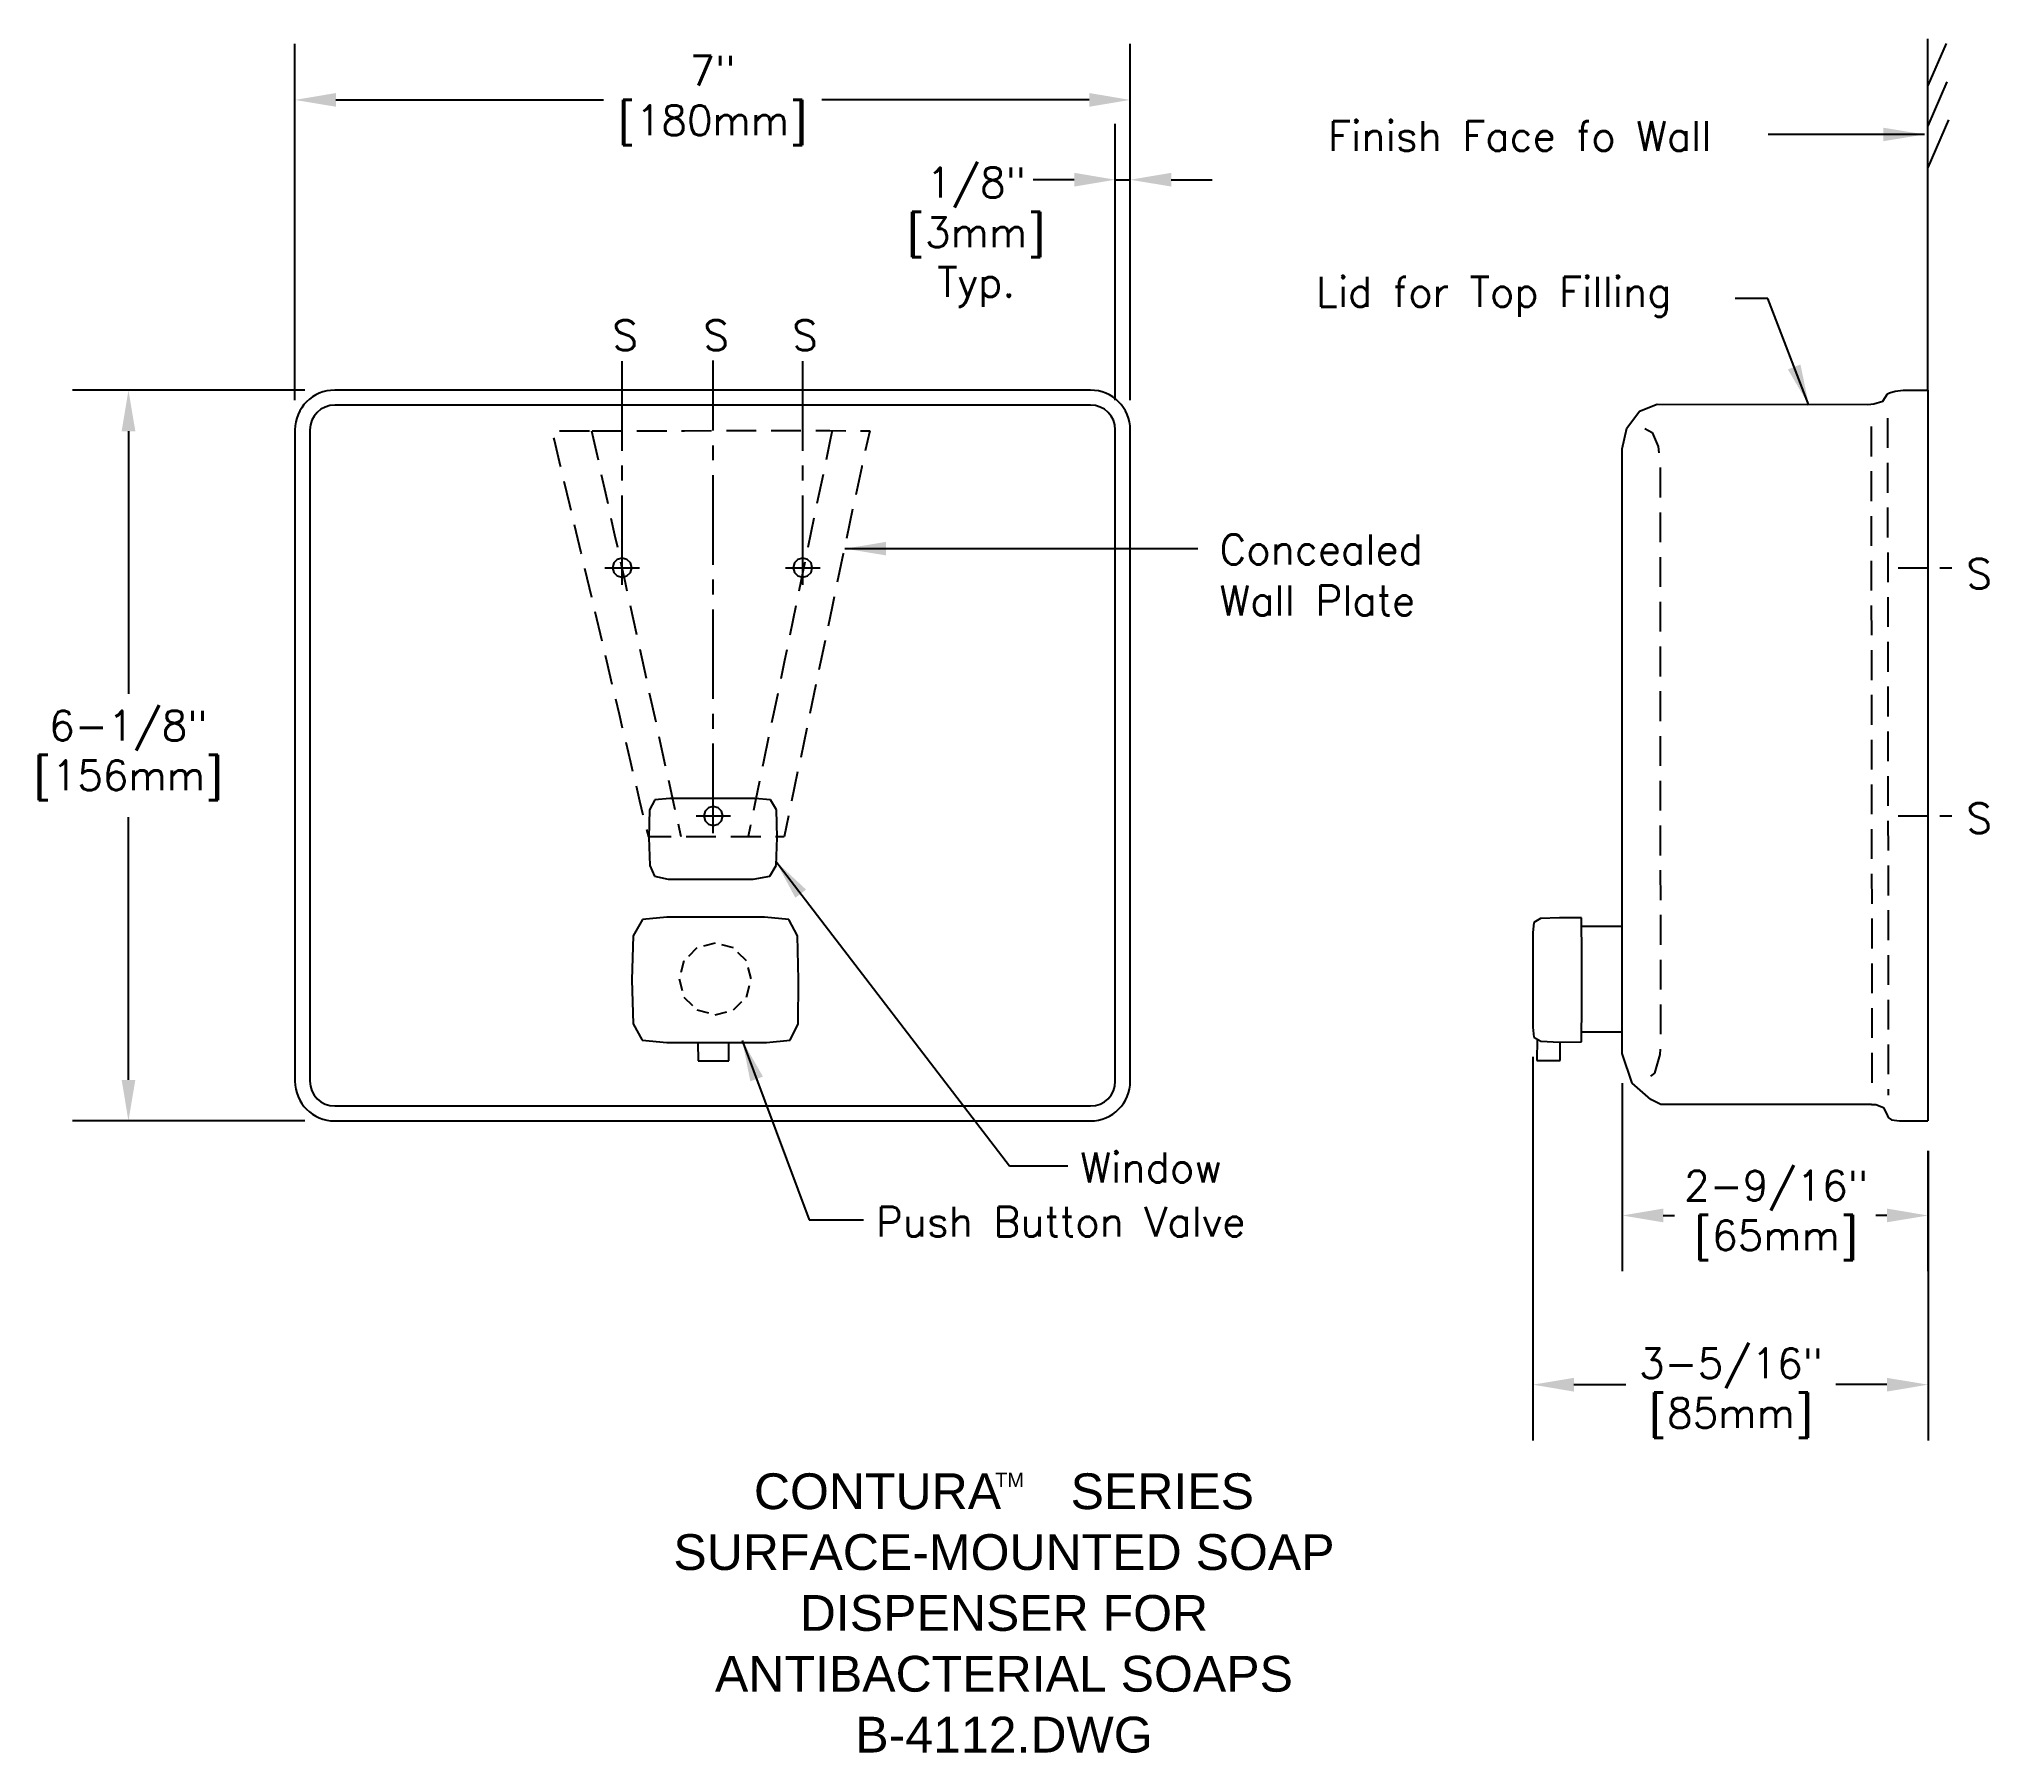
# Model space of a CAD drawing. Extents: x 51 to 67.3, y 2.5 to 16.9.
import ezdxf
from ezdxf.enums import TextEntityAlignment as Align

# ---------------------------------------------------------------- set-up
doc = ezdxf.new("R2010")
doc.units = 0
doc.header["$MEASUREMENT"] = 0
doc.header["$PDMODE"] = 35
doc.header["$PDSIZE"] = 1
for name, pattern in [('CENTER2', [1.125, 0.75, -0.125, 0.125, -0.125]), ('DASHED', [3e-06, 2e-06, -1e-06]), ('HIDDEN', [0.375, 0.25, -0.125])]:
    doc.linetypes.add(name, pattern=pattern)
doc.layers.get('0').update_dxf_attribs({"linetype": 'CONTINUOUS'})
doc.layers.get('DEFPOINTS').update_dxf_attribs({"linetype": 'CONTINUOUS'})
for name, color, linetype in [('DETAIL', 4, 'CONTINUOUS'), ('DIM', 1, 'CONTINUOUS'), ('TEXT', 2, 'CONTINUOUS')]:
    doc.layers.add(name, color=color, linetype=linetype)
doc.styles.add('ARIAL_5', font='ARIAL.TTF', dxfattribs={"height": 5})
doc.styles.add('DIM_S_7', font='simplex.shx', dxfattribs={"height": 0.25})
doc.dimstyles.new('DIM_S_7', dxfattribs={"dimtxt": 0.12, "dimasz": 0.34375, "dimexe": 0.46875, "dimexo": 0.25, "dimgap": 0.09375, "dimtad": 1, "dimtih": 1, "dimtoh": 1, "dimdec": 4, "dimrnd": 0.0625, "dimzin": 0, "dimtxsty": 'DIM_S_7', "dimcen": 0.09375, "dimaunit": 1, "dimazin": 3, "dimtfac": 1, "dimtdec": 4, "dimtofl": 0, "dimtmove": 0, "dimatfit": 3, "dimtolj": 1, "dimtzin": 0})

# ---------------------------------------------------------------- blocks, each defined once
blk = doc.blocks.new('*D0')
at = {"color": 0, "linetype": 'BYBLOCK'}
for p, q in [((53.103, 13.857), (53.103, 16.842)), ((60.103, 13.857), (60.103, 16.842)), ((53.447, 16.373), (55.688, 16.373)), ((59.76, 16.373), (57.518, 16.373))]:
    blk.add_line(p, q, dxfattribs=at)
for points in [[(53.447, 16.431), (53.447, 16.316), (53.103, 16.373)], [(59.76, 16.431), (59.76, 16.316), (60.103, 16.373)]]:
    blk.add_solid(points, dxfattribs=at)
at = {"layer": 'DEFPOINTS', "color": 0, "linetype": 'BYBLOCK'}
for p in [(60.103, 16.373), (53.103, 13.607), (60.103, 13.607)]:
    blk.add_point(p, dxfattribs=at)
at = {"color": 0, "linetype": 'BYBLOCK', "insert": (56.603, 16.369), "char_height": 0.25, "attachment_point": 5, "style": 'DIM_S_7'}
blk.add_mtext('\\A1;7"\\P[180mm]', dxfattribs=at)
blk = doc.blocks.new('*D1')
at = {"color": 0, "linetype": 'BYBLOCK'}
for p, q in [((53.187, 13.94), (51.24, 13.94)), ((51.708, 13.596), (51.708, 11.394)), ((51.708, 8.159), (51.708, 10.361)), ((53.187, 7.815), (51.24, 7.815))]:
    blk.add_line(p, q, dxfattribs=at)
for points in [[(51.651, 13.596), (51.766, 13.596), (51.708, 13.94)], [(51.651, 8.159), (51.766, 8.159), (51.708, 7.815)]]:
    blk.add_solid(points, dxfattribs=at)
at = {"layer": 'DEFPOINTS', "color": 0, "linetype": 'BYBLOCK'}
for p in [(53.437, 13.94), (51.708, 7.815), (53.437, 7.815)]:
    blk.add_point(p, dxfattribs=at)
at = {"color": 0, "linetype": 'BYBLOCK', "insert": (51.708, 10.878), "char_height": 0.25, "attachment_point": 5, "style": 'DIM_S_7'}
blk.add_mtext('\\A1;6-1/8"\\P[156mm]', dxfattribs=at)
blk = doc.blocks.new('*D2')
at = {"color": 0, "linetype": 'BYBLOCK'}
for p, q in [((62.446, 8.351), (62.446, 5.135)), ((65.758, 7.565), (65.758, 5.135)), ((62.79, 5.604), (63.227, 5.604)), ((65.414, 5.604), (64.986, 5.604))]:
    blk.add_line(p, q, dxfattribs=at)
for points in [[(62.79, 5.661), (62.79, 5.546), (62.446, 5.604)], [(65.414, 5.661), (65.414, 5.546), (65.758, 5.604)]]:
    blk.add_solid(points, dxfattribs=at)
at = {"layer": 'DEFPOINTS', "color": 0, "linetype": 'BYBLOCK'}
for p in [(62.446, 8.601), (65.758, 7.815), (65.758, 5.604)]:
    blk.add_point(p, dxfattribs=at)
at = {"color": 0, "linetype": 'BYBLOCK', "insert": (64.107, 5.533), "char_height": 0.25, "attachment_point": 5, "style": 'DIM_S_7'}
blk.add_mtext('\\A1;3-5/16"\\P[85mm]', dxfattribs=at)
blk = doc.blocks.new('*D3')
at = {"color": 0, "linetype": 'BYBLOCK'}
for p, q in [((64.227, 8.131), (64.227, 6.554)), ((66.789, 7.565), (66.789, 6.554)), ((64.57, 7.022), (64.664, 7.022)), ((66.445, 7.022), (66.352, 7.022))]:
    blk.add_line(p, q, dxfattribs=at)
for points in [[(64.57, 7.08), (64.57, 6.965), (64.227, 7.022)], [(66.445, 7.08), (66.445, 6.965), (66.789, 7.022)]]:
    blk.add_solid(points, dxfattribs=at)
at = {"layer": 'DEFPOINTS', "color": 0, "linetype": 'BYBLOCK'}
for p in [(64.227, 8.381), (66.789, 7.815), (66.789, 7.022)]:
    blk.add_point(p, dxfattribs=at)
at = {"color": 0, "linetype": 'BYBLOCK', "insert": (65.516, 7.022), "char_height": 0.25, "attachment_point": 5, "style": 'DIM_S_7'}
blk.add_mtext('\\A1;2-9/16"\\P[65mm]', dxfattribs=at)
blk = doc.blocks.new('*D4')
at = {"color": 0, "linetype": 'BYBLOCK'}
for p, q in [((59.978, 13.857), (59.978, 16.173)), ((60.103, 13.857), (60.103, 16.173)), ((59.635, 15.704), (59.291, 15.704)), ((59.978, 15.704), (60.103, 15.704)), ((60.447, 15.704), (60.791, 15.704))]:
    blk.add_line(p, q, dxfattribs=at)
for points in [[(59.635, 15.762), (59.635, 15.647), (59.978, 15.704)], [(60.447, 15.762), (60.447, 15.647), (60.103, 15.704)]]:
    blk.add_solid(points, dxfattribs=at)
at = {"layer": 'DEFPOINTS', "color": 0, "linetype": 'BYBLOCK'}
for p in [(60.103, 15.704), (59.978, 13.607), (60.103, 13.607)]:
    blk.add_point(p, dxfattribs=at)
at = {"color": 0, "linetype": 'BYBLOCK', "insert": (58.813, 15.222), "char_height": 0.25, "attachment_point": 5, "style": 'DIM_S_7'}
blk.add_mtext('\\A1;1/8"\\P[3mm]\\PTyp.', dxfattribs=at)

msp = doc.modelspace()

# ---------------------------------------------------------------- linework, layer by layer
at = {"layer": 'DETAIL', "linetype": 'CONTINUOUS'}
for p, q in [((66.78915, 13.94014), (66.78915, 16.884)), ((66.41109, 13.84782), (66.44957, 13.91021)), ((66.44957, 13.91021), (66.46756, 13.91821)), ((66.46756, 13.91821), (66.5148, 13.93157)), ((66.5148, 13.93157), (66.58115, 13.94014)), ((66.58115, 13.94014), (66.78915, 13.94014)), ((66.78915, 13.94014), (66.78915, 7.81516)), ((64.26519, 13.62221), (64.37084, 13.7655)), ((64.37084, 13.7655), (64.5193, 13.82152)), ((64.5193, 13.82152), (66.28592, 13.82118)), ((66.28592, 13.82118), (66.33569, 13.82588)), ((66.33569, 13.82588), (66.41109, 13.84782)), ((64.22496, 13.44793), (64.26519, 13.62221)), ((64.22665, 8.38073), (64.22496, 13.44793)), ((56.11849, 10.50662), (56.07403, 10.42198)), ((56.24647, 10.51832), (56.11849, 10.50662)), ((56.95872, 10.51867), (56.24647, 10.51832)), ((57.08881, 10.5068), (56.95872, 10.51867)), ((57.13777, 10.42192), (57.08881, 10.5068)), ((56.07403, 10.42198), (56.07053, 10.1901)), ((56.46448, 10.37158), (56.75455, 10.37158)), ((57.14529, 10.1901), (57.13777, 10.42192)), ((56.07053, 10.1901), (56.07617, 9.95624)), ((57.13722, 9.95524), (57.14529, 10.1901)), ((56.07617, 9.95624), (56.11757, 9.86546)), ((56.11757, 9.86546), (56.23144, 9.84207)), ((56.23144, 9.84207), (56.94369, 9.84248)), ((56.94369, 9.84248), (57.08435, 9.86519)), ((57.08435, 9.86519), (57.13722, 9.95524)), ((56.0148, 9.50313), (55.9376, 9.36763)), ((56.22077, 9.52211), (56.0148, 9.50313)), ((57.03842, 9.52211), (56.22077, 9.52211)), ((57.24283, 9.50251), (57.03842, 9.52211)), ((57.31526, 9.36639), (57.24283, 9.50251)), ((63.48468, 9.47867), (63.47667, 9.39194)), ((63.54264, 9.51126), (63.48468, 9.47867)), ((63.70143, 9.51794), (63.54264, 9.51126)), ((63.88448, 9.5162), (63.70143, 9.51794)), ((63.88517, 9.48746), (63.88448, 9.5162)), ((63.88637, 9.41059), (63.88517, 9.48746)), ((55.9376, 9.36763), (55.92552, 8.99774)), ((57.3246, 8.99774), (57.31526, 9.36639)), ((63.47667, 9.39194), (63.47744, 8.60102)), ((63.88578, 9.44845), (64.2263, 9.44845)), ((63.88701, 9.30169), (63.88637, 9.41059)), ((63.88701, 8.69222), (63.88701, 9.30169)), ((55.92552, 8.99774), (55.93664, 8.62779)), ((57.31983, 8.62795), (57.3246, 8.99774)), ((63.88631, 8.5836), (63.88701, 8.69222)), ((55.93664, 8.62779), (56.01432, 8.4915)), ((57.25406, 8.49204), (57.31983, 8.62795)), ((63.47744, 8.60102), (63.48582, 8.5162)), ((63.48582, 8.5162), (63.54396, 8.48324)), ((63.51351, 8.5005), (63.51144, 8.32052)), ((63.88484, 8.47687), (63.88512, 8.50677)), ((63.88512, 8.50677), (63.88631, 8.5836)), ((63.88595, 8.56022), (64.22659, 8.56022)), ((56.01432, 8.4915), (56.22077, 8.47204)), ((56.22077, 8.47204), (57.05404, 8.47279)), ((56.47977, 8.47227), (56.48289, 8.31882)), ((56.74057, 8.43304), (56.74072, 8.47251)), ((56.74065, 8.3588), (56.74057, 8.43304)), ((56.74072, 8.31882), (56.74065, 8.3588)), ((57.05404, 8.47279), (57.25406, 8.49204)), ((63.54396, 8.48324), (63.70143, 8.47597)), ((63.70143, 8.47597), (63.88484, 8.47687)), ((63.70619, 8.3208), (63.70619, 8.47599)), ((64.3104, 8.1321), (64.22665, 8.38073)), ((56.48289, 8.31882), (56.74072, 8.31882)), ((63.51144, 8.32052), (63.56211, 8.32059)), ((63.56211, 8.32059), (63.65579, 8.32073)), ((63.65579, 8.32073), (63.70619, 8.3208)), ((64.46654, 7.9949), (64.3104, 8.1321)), ((64.55024, 7.9532), (64.46654, 7.9949)), ((66.31633, 7.95251), (64.55024, 7.9532)), ((66.31633, 7.95251), (66.35182, 7.95133)), ((66.35182, 7.95133), (66.41551, 7.92655)), ((66.41551, 7.92655), (66.45051, 7.8568)), ((66.45051, 7.8568), (66.45544, 7.84225)), ((66.45544, 7.84225), (66.4828, 7.82463)), ((66.4828, 7.82463), (66.55174, 7.81516)), ((66.55174, 7.81516), (66.78915, 7.81516))]:
    msp.add_line(p, q, dxfattribs=at)
at = {"layer": 'DETAIL', "linetype": 'CENTER2'}
for p, q in [((55.84564, 12.30767), (55.84564, 14.19014)), ((56.60947, 10.22715), (56.60947, 14.19014)), ((57.3589, 12.30765), (57.3589, 14.19014)), ((55.70066, 12.45204), (55.99071, 12.45204)), ((57.21392, 12.45204), (57.50397, 12.45204))]:
    msp.add_line(p, q, dxfattribs=at)
at = {"layer": 'DETAIL', "linetype": 'CENTER2', "ltscale": 0.333333}
for p, q in [((66.53915, 12.45204), (67.03915, 12.45204)), ((66.53915, 10.37159), (67.03915, 10.37159))]:
    msp.add_line(p, q, dxfattribs=at)
at = {"layer": 'DETAIL', "linetype": 'DASHED'}
for p, q in [((56.36382, 9.15668), (56.3225, 9.00502)), ((56.47238, 9.26448), (56.36382, 9.15668)), ((56.6251, 9.3055), (56.47238, 9.26448)), ((56.77781, 9.26448), (56.6251, 9.3055)), ((56.88636, 9.15668), (56.77781, 9.26448)), ((56.92768, 9.00502), (56.88636, 9.15668)), ((56.3225, 9.00502), (56.36382, 8.85338)), ((56.88636, 8.85338), (56.92768, 9.00502)), ((56.36382, 8.85338), (56.47238, 8.74557)), ((56.77781, 8.74557), (56.88636, 8.85338)), ((56.47238, 8.74557), (56.6251, 8.70454)), ((56.6251, 8.70454), (56.77781, 8.74557))]:
    msp.add_line(p, q, dxfattribs=at)
at = {"layer": 'DETAIL', "linetype": 'CONTINUOUS'}
for points in [[(66.94128, 16.84592), (66.78915, 16.49439)], [(66.94811, 16.5243), (66.78915, 16.15688)], [(66.9617, 16.20597), (66.78915, 15.80719)]]:
    msp.add_lwpolyline(points, dxfattribs=at)
for points in [[(53.10317, 8.14847, 0.41421356), (53.4365, 7.81513), (59.77002, 7.81513, 0.41421356), (60.10336, 8.14847), (60.10336, 13.60681, 0.41421356), (59.77002, 13.94014), (53.4365, 13.94014, 0.41421356), (53.10317, 13.60681)], [(53.22817, 8.14847, 0.41421356), (53.4365, 7.94013), (59.77002, 7.94013, 0.41421356), (59.97836, 8.14847), (59.97836, 13.60681, 0.41421356), (59.77002, 13.81514), (53.4365, 13.81514, 0.41421356), (53.22817, 13.60681)]]:
    msp.add_lwpolyline(points, format="xyb", close=True, dxfattribs=at)
at = {"layer": 'DETAIL', "linetype": 'HIDDEN', "flags": 128}
msp.add_lwpolyline([(55.59396, 13.59982), (55.94886, 13.60024), (56.36946, 13.60067), (56.81186, 13.60099), (57.23212, 13.60112), (57.58633, 13.60096), (57.83058, 13.6004), (57.92093, 13.59936), (57.90078, 13.51637), (57.85289, 13.29676), (57.78351, 12.97099), (57.69885, 12.56952), (57.60517, 12.12278), (57.50869, 11.66125), (57.41565, 11.21536), (57.33227, 10.81558), (57.2648, 10.49235), (57.21946, 10.27613), (57.20249, 10.19737), (56.90782, 10.19727), (56.36285, 10.19677), (56.06818, 10.19692), (56.04738, 10.27689), (55.9948, 10.49462), (55.91751, 10.81949), (55.82255, 11.22086), (55.71701, 11.6681), (55.60794, 12.13057), (55.50241, 12.57765), (55.40748, 12.9787), (55.33022, 13.30309), (55.27768, 13.52019), (55.25694, 13.59936), (55.34868, 13.5995)], close=True, dxfattribs=at)
for points in [[(55.58763, 13.59981), (55.60253, 13.53837), (55.64355, 13.35614), (55.70528, 13.07784), (55.78256, 12.72742), (55.8702, 12.32879), (55.96302, 11.90587), (56.05585, 11.4826), (56.14349, 11.0829), (56.22077, 10.73069), (56.2825, 10.4499), (56.32352, 10.26446), (56.33863, 10.19828)], [(57.60491, 13.60091), (57.5888, 13.52262), (57.54404, 13.30618), (57.4771, 12.98268), (57.39429, 12.58261), (57.30195, 12.13644), (57.20641, 11.67464), (57.11398, 11.22769), (57.03099, 10.82605), (56.96378, 10.50022), (56.91866, 10.28065), (56.90197, 10.19783)], [(64.41649, 13.61775), (64.47875, 13.58484), (64.52712, 13.46925), (64.54541, 13.29213), (64.54509, 13.20472), (64.54488, 13.02665), (64.54479, 12.77123), (64.54479, 12.45172), (64.54488, 12.08142), (64.54503, 11.67362), (64.54524, 11.2416), (64.54548, 10.79865), (64.54575, 10.35805), (64.54603, 9.93309), (64.5463, 9.53705), (64.54656, 9.18323), (64.54679, 8.88491), (64.54697, 8.65537), (64.54708, 8.50791), (64.54713, 8.4558), (64.54118, 8.37226), (64.49702, 8.21441), (64.37519, 8.12142)], [(66.44998, 13.70542), (66.45003, 13.66405), (66.45017, 13.54566), (66.45038, 13.35884), (66.45066, 13.11216), (66.451, 12.81422), (66.45139, 12.47361), (66.45182, 12.09889), (66.45228, 11.69867), (66.45276, 11.28152), (66.45324, 10.85604), (66.45373, 10.43079), (66.45421, 10.01438), (66.45466, 9.61538), (66.45509, 9.24238), (66.45548, 8.90396), (66.45582, 8.60872), (66.4561, 8.36523), (66.45632, 8.18207), (66.45645, 8.06784), (66.4565, 8.03112)]]:
    msp.add_lwpolyline(points, dxfattribs=at)
at = {"layer": 'DETAIL', "linetype": 'HIDDEN'}
msp.add_lwpolyline([(66.31246, 13.63536), (66.31898, 8.05915)], dxfattribs=at)
at = {"layer": 'DETAIL', "linetype": 'CONTINUOUS'}
for points in [[(55.88615, 12.38326), (55.91496, 12.41183), (55.92593, 12.45204), (55.91496, 12.49229), (55.88615, 12.52088), (55.84564, 12.53176), (55.80516, 12.52088), (55.77639, 12.49229), (55.76543, 12.45204), (55.77639, 12.41183), (55.80516, 12.38326), (55.84564, 12.37238)], [(57.35891, 12.53175), (57.31843, 12.52087), (57.28965, 12.49228), (57.2787, 12.45204), (57.28965, 12.41183), (57.31843, 12.38324), (57.35891, 12.37236), (57.39944, 12.38324), (57.42824, 12.41183), (57.43919, 12.45204), (57.42824, 12.49228), (57.39944, 12.52087)], [(56.60947, 10.45124), (56.56899, 10.44037), (56.54021, 10.41179), (56.52926, 10.37158), (56.54021, 10.33133), (56.56899, 10.30274), (56.60947, 10.29187), (56.64999, 10.30274), (56.6788, 10.33133), (56.68977, 10.37158), (56.6788, 10.41179), (56.64999, 10.44037)]]:
    msp.add_lwpolyline(points, close=True, dxfattribs=at)

# ---------------------------------------------------------------- texts
at = {"layer": 'DIM', "linetype": 'CONTINUOUS', "style": 'DIM_S_7'}
for s, p in [('Finish Face fo Wall', (61.76176, 15.94512)), ('Lid for Top Filling', (61.66183, 14.63901)), ('S', (55.76452, 14.27558)), ('S', (56.52673, 14.27558)), ('S', (57.27057, 14.27558)), ('Concealed', (60.8519, 12.48025)), ('S', (67.11008, 12.27747)), ('Wall Plate', (60.8519, 12.05168)), ('S', (67.11008, 10.22754)), ('Window', (59.68617, 7.29984)), ('Push Button Valve', (57.97212, 6.84527))]:
    msp.add_text(s, height=0.25, dxfattribs=at).set_placement(p)
at = {"layer": 'TEXT', "linetype": 'CONTINUOUS', "style": 'ARIAL_5'}
for s, height, p in [('CONTURA     SERIES', 0.3, (59.0453, 4.71081)), ('TM', 0.12, (59.09201, 4.80587)), ('SURFACE-MOUNTED SOAP', 0.3, (59.0453, 4.20077)), ('DISPENSER FOR', 0.3, (59.0453, 3.69073)), ('ANTIBACTERIAL SOAPS', 0.3, (59.0453, 3.18069)), ('B-4112.DWG', 0.3, (59.0453, 2.67065))]:
    msp.add_text(s, height=height, dxfattribs=at).set_placement(p, align=Align.MIDDLE)

# ---------------------------------------------------------------- dimensions: what is measured, and where the dimension line sits
at = {"layer": 'DIM', "linetype": 'CONTINUOUS'}
for base, p1, p2, text, picture, middle in [((60.10336, 16.37346), (53.10317, 13.60681), (60.10336, 13.60681), '7"\\P[180mm]', '*D0', (56.60326, 16.36879)), ((60.10336, 15.70421), (59.97836, 13.60681), (60.10336, 13.60681), '1/8"\\P[3mm]\\PTyp.', '*D4', (58.81305, 15.22208)), ((66.78915, 7.02241), (64.22665, 8.38073), (66.78915, 7.81516), '2-9/16"\\P[65mm]', '*D3', (65.51619, 7.02241))]:
    dim = msp.add_linear_dim(base=base, p1=p1, p2=p2, text=text, dimstyle='DIM_S_7', override={"dimpost": '\\X'}, dxfattribs=at)
    dim.commit()
    dim.dimension.update_dxf_attribs({"geometry": picture, "text_midpoint": middle, "dimtype": 160})
dim = msp.add_linear_dim(base=(51.70831, 7.81513), p1=(53.4365, 13.94014), p2=(53.4365, 7.81513), angle=90, text='6-1/8"\\P[156mm]', dimstyle='DIM_S_7', override={"dimpost": '\\X'}, dxfattribs=at)
dim.commit()
dim.dimension.update_dxf_attribs({"geometry": '*D1', "text_midpoint": (51.70831, 10.87764)})
dim = msp.add_linear_dim(base=(66.78915, 5.60371), p1=(63.47744, 8.60102), p2=(66.78915, 7.81516), text='3-5/16"\\P[85mm]', dimstyle='DIM_S_7', override={"dimpost": '\\X'}, dxfattribs=at)
dim.commit()
dim.dimension.update_dxf_attribs({"geometry": '*D2', "text_midpoint": (65.13807, 5.53325), "dimtype": 160, "insert": (1.03125, 0)})

# ---------------------------------------------------------------- leaders
for points in [[(66.75947, 16.0836), (65.44972, 16.0836)], [(65.79119, 13.81433), (65.44744, 14.70773), (65.17244, 14.70773)], [(57.71304, 12.61169), (60.6693, 12.61169)], [(57.13258, 9.99228), (59.0915, 7.43971), (59.58123, 7.43971)], [(56.85273, 8.48871), (57.41242, 6.98514), (57.86717, 6.98514)]]:
    msp.add_leader(points, dimstyle='DIM_S_7', dxfattribs=at)

doc.saveas('drawing.dxf')
